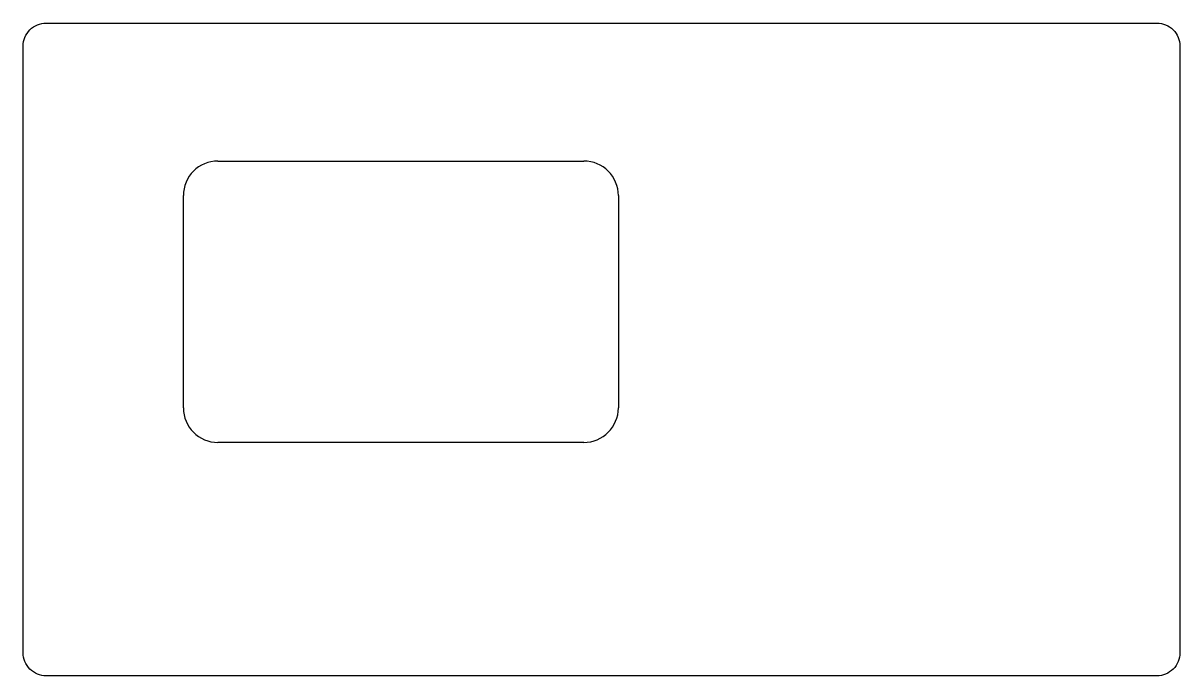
# Model space of a CAD drawing. Header units: millimetres. Extents: x 1794 to 2796, y 1365 to 1930.
import ezdxf

# ---------------------------------------------------------------- set-up
doc = ezdxf.new("R2010")
doc.units = ezdxf.units.MM

msp = doc.modelspace()

# ---------------------------------------------------------------- linework, layer by layer
at = {"color": 3}
for p, q in [((1962.6, 1810.9), (2279.5, 1810.9)), ((1932.6, 1597.1), (1932.6, 1780.9)), ((2309.5, 1780.9), (2309.5, 1597.1)), ((2279.5, 1567.1), (1962.6, 1567.1))]:
    msp.add_line(p, q, dxfattribs=at)
at = {"color": 1}
msp.add_lwpolyline([(1813.8, 1930.4), (2776, 1930.4, -0.414214), (2796, 1910.4), (2796, 1384.9, -0.414214), (2776, 1364.9), (1813.8, 1364.9, -0.414214), (1793.8, 1384.9), (1793.8, 1910.4, -0.414214)], format="xyb", close=True, dxfattribs=at)
at = {"color": 3}
for centre, start, end in [((1962.6, 1780.9), 90, 180), ((2279.5, 1780.9), 0, 90), ((1962.6, 1597.1), 180, 270), ((2279.5, 1597.1), 270, 0)]:
    msp.add_arc(centre, 30, start, end, dxfattribs=at)

doc.saveas('drawing.dxf')
